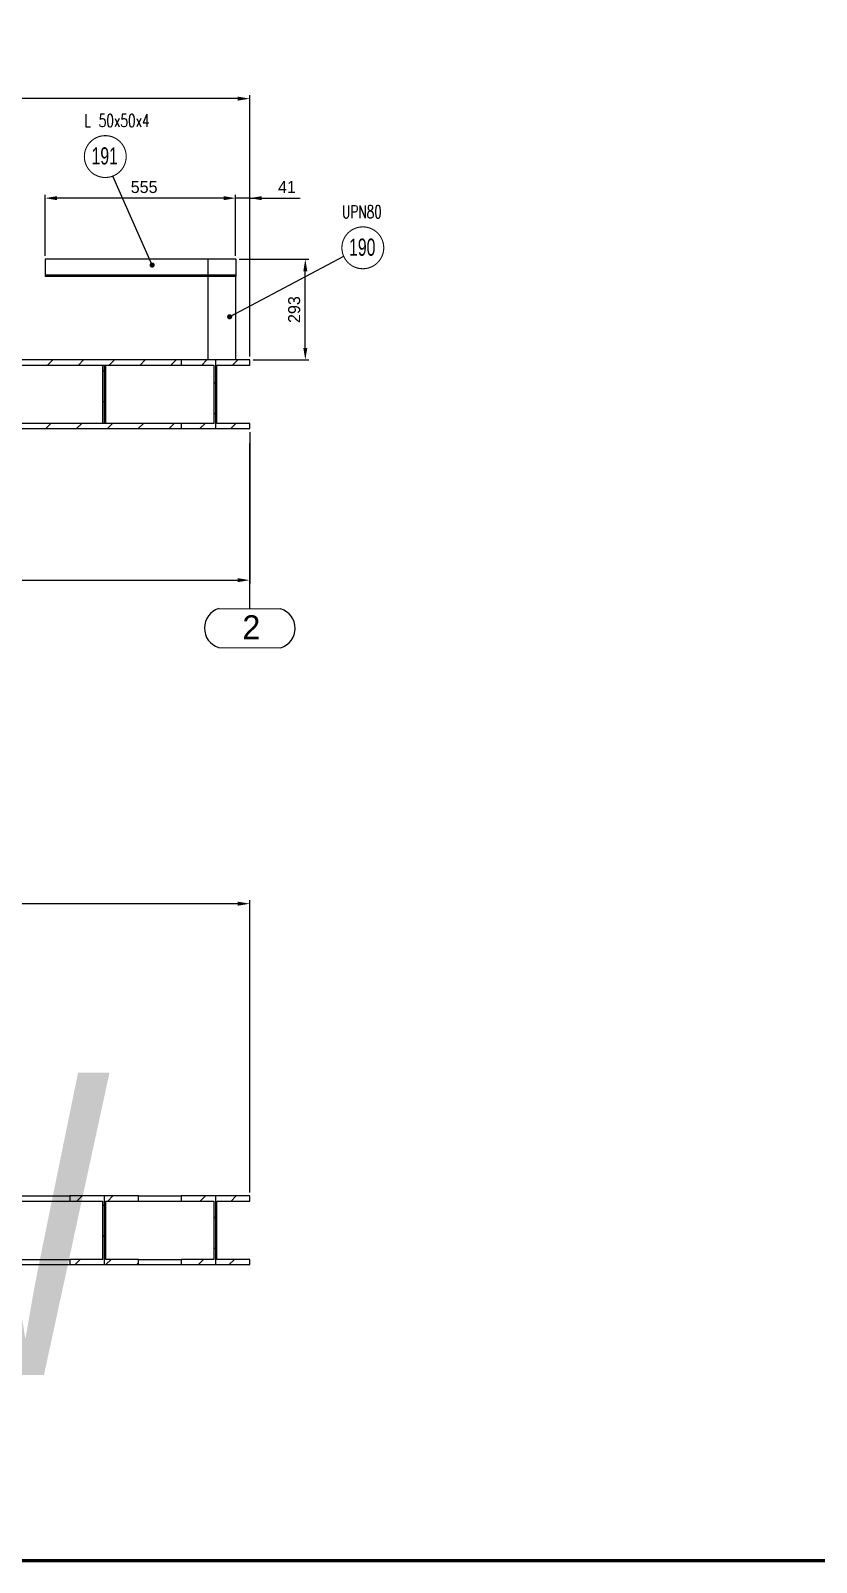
# Model space of a CAD drawing. Header units: millimetres. Extents: x 0 to 16187, y -20471 to 6290.
# Drawn here: x 3425 to 3653.8, y 2611.6 to 3057.6 of the extents above; entities that cross this region are included whole.
import ezdxf
from ezdxf.enums import TextEntityAlignment as Align

# ---------------------------------------------------------------- set-up
doc = ezdxf.new("R2018")
doc.units = ezdxf.units.MM
doc.header["$PDSIZE"] = -1
doc.linetypes.add('HIDDEN', pattern=[9.525, 6.35, -3.175])
doc.layers.add('BORDER1', color=3, linetype='Continuous')
doc.layers.add('BORDER2', color=7, linetype='Continuous')
doc.styles.add('MtXpl_txt_shx', font='txt.shx', dxfattribs={"height": 0.2})
doc.styles.add('ROMANC', font='ROMANC', dxfattribs={"height": 5})
doc.styles.add('ROMANS', font='ROMANS.shx', dxfattribs={"width": 0.8})
doc.styles.add('ROMANT', font='ROMANT', dxfattribs={"height": 4})
doc.styles.add('SLDTEXTSTYLE2', font='TXT', dxfattribs={"width": 0.686449})
doc.dimstyles.new('AM_ISO', dxfattribs={"dimtxt": 3.5, "dimasz": 3.5, "dimexe": 1, "dimexo": 1, "dimgap": 1.5, "dimtad": 1, "dimdsep": 46, "dimtxsty": 'Standard', "dimcen": 0, "dimclrd": 1, "dimclre": 1, "dimclrt": 1, "dimadec": 0, "dimazin": 2, "dimtp": 0.1, "dimtm": 0.1, "dimtfac": 0.71, "dimtdec": 3, "dimtmove": 0, "dimatfit": 3, "dimfxl": 1, "dimlwd": -1, "dimlwe": -1, "dimarcsym": 1})
doc.dimstyles.new('AM_ISO$7', dxfattribs={"dimtxt": 3.5, "dimasz": 3.5, "dimexe": 1, "dimexo": 1, "dimgap": 1.5, "dimtad": 1, "dimtoh": 1, "dimdsep": 46, "dimtxsty": 'Standard', "dimcen": 0, "dimclrd": 1, "dimclre": 1, "dimclrt": 1, "dimadec": 0, "dimazin": 2, "dimtp": 0.1, "dimtm": 0.1, "dimtfac": 0.71, "dimtdec": 3, "dimtmove": 0, "dimatfit": 3, "dimfxl": 1, "dimlwd": -1, "dimlwe": -1, "dimarcsym": 1})
pattern_1 = [(45, (2497.979, 3680.6505), (-4.490128, 4.490128), [])]
pattern_2 = [(45, (2497.979, 3150.285), (-4.490128, 4.490128), [])]

# ---------------------------------------------------------------- blocks, each defined once
blk = doc.blocks.new('_D_64')
at = {"color": 1, "linetype": 'ByBlock'}
for p, q in [((3485.7, 2991.04), (3505.98, 2991.04)), ((3504.98, 2965.24), (3504.98, 2987.54)), ((3489.8, 2961.74), (3505.98, 2961.74))]:
    blk.add_line(p, q, dxfattribs=at)
at = {"color": 1}
for points in [[(3505.57, 2987.54), (3504.4, 2987.54), (3504.98, 2991.04)], [(3504.4, 2965.24), (3505.57, 2965.24), (3504.98, 2961.74)]]:
    blk.add_solid(points, dxfattribs=at)
at = {"layer": 'Defpoints', "color": 0}
for p in [(3484.7, 2991.04), (3504.98, 2991.04), (3488.8, 2961.74)]:
    blk.add_point(p, dxfattribs=at)
at = {"color": 1, "insert": (3499.98, 2976.39), "char_height": 3.5, "attachment_point": 2, "rotation": 90}
blk.add_mtext('293', dxfattribs=at)
blk = doc.blocks.new('_D_65')
at = {"color": 1, "linetype": 'ByBlock'}
for p, q in [((3429.2, 2992.04), (3429.2, 3009.83)), ((3481.2, 3008.83), (3432.7, 3008.83)), ((3484.7, 2992.04), (3484.7, 3009.83))]:
    blk.add_line(p, q, dxfattribs=at)
at = {"color": 1}
for points in [[(3432.7, 3009.41), (3432.7, 3008.25), (3429.2, 3008.83)], [(3481.2, 3008.25), (3481.2, 3009.41), (3484.7, 3008.83)]]:
    blk.add_solid(points, dxfattribs=at)
at = {"layer": 'Defpoints', "color": 0}
for p in [(3429.2, 3008.83), (3429.2, 2991.04), (3484.7, 2991.04)]:
    blk.add_point(p, dxfattribs=at)
at = {"color": 1, "insert": (3458.05, 3013.83), "char_height": 3.5, "attachment_point": 2}
blk.add_mtext('555', dxfattribs=at)
blk = doc.blocks.new('*D3839')
at = {"color": 1, "linetype": 'ByBlock'}
for p, q in [((3228.5, 2762.81), (3228.5, 2804.41)), ((3485.3, 2803.41), (3232, 2803.41)), ((3488.8, 2719.31), (3488.8, 2804.41))]:
    blk.add_line(p, q, dxfattribs=at)
at = {"color": 1}
for points in [[(3232, 2803.99), (3232, 2802.82), (3228.5, 2803.41)], [(3485.3, 2802.82), (3485.3, 2803.99), (3488.8, 2803.41)]]:
    blk.add_solid(points, dxfattribs=at)
at = {"layer": 'Defpoints', "color": 0}
for p in [(3228.5, 2803.41), (3228.5, 2761.81), (3488.8, 2718.31)]:
    blk.add_point(p, dxfattribs=at)
at = {"color": 1, "insert": (3358.65, 2806.66), "char_height": 3.5, "attachment_point": 5}
blk.add_mtext('2603', dxfattribs=at)
blk = doc.blocks.new('*D3840')
at = {"color": 1, "linetype": 'ByBlock'}
for p, q in [((3481.2, 3008.83), (3477.7, 3008.83)), ((3484.7, 2992.04), (3484.7, 3009.83)), ((3488.8, 3008.83), (3484.7, 3008.83)), ((3488.8, 2962.74), (3488.8, 3009.83)), ((3488.8, 3008.83), (3503.47, 3008.83)), ((3492.3, 3008.83), (3495.8, 3008.83))]:
    blk.add_line(p, q, dxfattribs=at)
at = {"color": 1}
for points in [[(3481.2, 3008.25), (3481.2, 3009.41), (3484.7, 3008.83)], [(3492.3, 3009.41), (3492.3, 3008.25), (3488.8, 3008.83)]]:
    blk.add_solid(points, dxfattribs=at)
at = {"layer": 'Defpoints', "color": 0}
for p in [(3484.7, 3008.83), (3484.7, 2991.04), (3488.8, 2961.74)]:
    blk.add_point(p, dxfattribs=at)
at = {"color": 1, "insert": (3499.64, 3012.08), "char_height": 3.5, "attachment_point": 5}
blk.add_mtext('41', dxfattribs=at)
blk = doc.blocks.new('*D3841')
at = {"color": 1, "linetype": 'ByBlock'}
for p, q in [((3338.1, 2991.44), (3338.1, 3038.81)), ((3485.3, 3037.81), (3341.6, 3037.81)), ((3488.8, 2962.74), (3488.8, 3038.81))]:
    blk.add_line(p, q, dxfattribs=at)
at = {"color": 1}
for points in [[(3341.6, 3038.39), (3341.6, 3037.22), (3338.1, 3037.81)], [(3485.3, 3037.22), (3485.3, 3038.39), (3488.8, 3037.81)]]:
    blk.add_solid(points, dxfattribs=at)
at = {"layer": 'Defpoints', "color": 0}
for p in [(3338.1, 3037.81), (3338.1, 2990.44), (3488.8, 2961.74)]:
    blk.add_point(p, dxfattribs=at)
at = {"color": 1, "insert": (3413.45, 3041.06), "char_height": 3.5, "attachment_point": 5}
blk.add_mtext('1507', dxfattribs=at)
blk = doc.blocks.new('*U609')
at = {"layer": 'BORDER1', "color": 154, "true_color": 0x1859a9, "const_width": 1}
blk.add_lwpolyline([(1.81, 811), (1144, 811), (1144, 0), (0, 0), (0, 811)], close=True, dxfattribs=at)
at = {"layer": 'BORDER2', "flags": 8}
for tag, height, style, p in [('REV-A', 3.24, 'ROMANS', (986.93, 140.25)), ('RE-A', 8.06, 'ROMANT', (1084.63, 7.17))]:
    blk.add_attdef(tag, text='', height=height, dxfattribs=dict(at, style=style)).set_placement(p, align=Align.CENTER)
at = {"layer": 'BORDER2', "style": 'ROMANS', "width": 3.830216}
blk.add_attdef('DATE-A', text='', height=3.24, dxfattribs=at).set_placement((995.51, 140.25), (1008.51, 140.25), align=Align.FIT)
at = {"layer": 'BORDER2'}
for tag, height, style, p in [('DRN-A', 3.24, 'ROMANS', (1018.38, 140.25)), ('CHD-A', 3.24, 'ROMANS', (1032.35, 140.25)), ('APD-A', 3.24, 'ROMANS', (1046.64, 140.25)), ('CONS_CONT_VEND', 4.2, 'ROMANC', (1061.39, 72.83))]:
    blk.add_attdef(tag, text='', height=height, dxfattribs=dict(at, style=style)).set_placement(p, align=Align.CENTER)
at = {"layer": 'BORDER2', "style": 'ROMANS', "width": 0.8}
for tag, p, height in [('1:X', (997.23, 122.55), 3.5), ('LOC', (1042.74, 122.55), 3.5), ('PROJ_NO', (1118.64, 122.55), 3.5), ('CONS_DRG_NO', (1011, 63), 3)]:
    blk.add_attdef(tag, p, '', height=height, dxfattribs=at)
at = {"layer": 'BORDER2', "lineweight": 30, "width": 0.8, "flags": 104}
blk.add_attdef('COMMENTS-A', text='', height=2.2, dxfattribs=at).set_placement((1055.21, 142.07), align=Align.MIDDLE_LEFT)
at = {"layer": 'BORDER2', "style": 'ROMANS', "width": 0.8}
for tag, p in [('PROJECT_TITLE_1', (1061.07, 55.35)), ('PROJECT_TITLE_2', (1061.07, 49.3))]:
    blk.add_attdef(tag, text='', height=3.5, dxfattribs=at).set_placement(p, align=Align.MIDDLE)
at = {"layer": 'BORDER2', "style": 'ROMANT', "width": 0.8}
for tag, p in [('DRG_TITLE_1', (1061.07, 36.31)), ('DRG_TITLE_2', (1061.07, 28.31)), ('DRG_TITLE_3', (1061.07, 20.31))]:
    blk.add_attdef(tag, text='', height=5, dxfattribs=at).set_placement(p, align=Align.CENTER)
at = {"layer": 'BORDER2', "style": 'ROMANT'}
for tag, p in [('AR', (995, 7.17)), ('PA', (1011.74, 7.17)), ('DC', (1028.45, 7.17)), ('TS', (1120.84, 7.17))]:
    blk.add_attdef(tag, p, '', height=8.06, dxfattribs=at)
for tag, p in [('SRNO', (1074.7, 7.17)), ('SH', (1115.8, 7.18))]:
    blk.add_attdef(tag, text='', height=8.06, dxfattribs=at).set_placement(p, align=Align.RIGHT)
at = {"layer": 'BORDER2', "style": 'ROMANS', "flags": 2}
blk.add_attdef('TB_VERSION', text='', height=2, dxfattribs=at).set_placement((1, -1), align=Align.TOP_LEFT)
blk = doc.blocks.new('A$7E931B1717392B2')
at = {"color": 1, "linetype": 'Continuous', "lineweight": 25}
for p, q in [((13.2, 11.43), (13.2, 59.5)), ((4.14, 0.09), (22.29, 0.01))]:
    blk.add_line(p, q, dxfattribs=at)
at = {"color": 1, "ltscale": 0.2}
blk.add_line((4.15, 11.48), (22.25, 11.39), dxfattribs=at)
for centre, radius, start, end in [((5.98, 5.79), 5.98, 107.869, 252.0246), ((20.4, 5.69), 5.99, 287.9651, 71.9697)]:
    blk.add_arc(centre, radius, start, end, dxfattribs=at)
at = {"color": 1, "linetype": 'Continuous', "lineweight": 25}
blk.add_text('2', height=7, rotation=359.9537, dxfattribs=at).set_placement((11.06, 2.5))
blk = doc.blocks.new('*D4509')
at = {"color": 1, "linetype": 'ByBlock'}
for p, q in [((3064.8, 2940.74), (3064.8, 2896.61)), ((3488.8, 2940.74), (3488.8, 2896.61)), ((3068.3, 2897.61), (3485.3, 2897.61))]:
    blk.add_line(p, q, dxfattribs=at)
at = {"color": 1}
for points in [[(3068.3, 2898.19), (3068.3, 2897.03), (3064.8, 2897.61)], [(3485.3, 2897.03), (3485.3, 2898.19), (3488.8, 2897.61)]]:
    blk.add_solid(points, dxfattribs=at)
at = {"layer": 'Defpoints', "color": 0}
for p in [(3064.8, 2941.74), (3488.8, 2941.74), (3488.8, 2897.61)]:
    blk.add_point(p, dxfattribs=at)
at = {"color": 1, "insert": (3276.8, 2900.86), "char_height": 3.5, "attachment_point": 5}
blk.add_mtext('4240', dxfattribs=at)

msp = doc.modelspace()

# ---------------------------------------------------------------- hatches: boundary and pattern name
at = {"linetype": 'Continuous', "lineweight": 18}
h = msp.add_hatch(dxfattribs=at)
h.set_pattern_fill('ANSI31', scale=2, style=0)
h.set_pattern_definition(pattern_1)
h.paths.add_polyline_path([(3084.80348, 2961.73967), (3084.80348, 2960.23967), (3468.80348, 2960.23967), (3468.80348, 2961.73967)], flags=0)
h = msp.add_hatch(dxfattribs=at)
h.set_pattern_fill('ANSI31', scale=2, style=0)
h.set_pattern_definition(pattern_1)
h.paths.add_polyline_path([(3478.80348, 2941.73967), (3478.80348, 2961.73967), (3468.80348, 2961.73967), (3468.80348, 2960.23967), (3478.35348, 2960.23967), (3478.35348, 2943.23967), (3468.80348, 2943.23967), (3468.80348, 2941.73967)], flags=0)
h = msp.add_hatch(dxfattribs=at)
h.set_pattern_fill('ANSI31', scale=2, style=0)
h.set_pattern_definition(pattern_1)
h.paths.add_polyline_path([(3488.80348, 2961.73967), (3478.80348, 2961.73967), (3478.80348, 2941.73967), (3488.80348, 2941.73967), (3488.80348, 2943.23967), (3479.25348, 2943.23967), (3479.25348, 2960.23967), (3488.80348, 2960.23967)], flags=0)
h = msp.add_hatch(dxfattribs=at)
h.set_pattern_fill('ANSI31', scale=2, style=0)
h.set_pattern_definition(pattern_1)
h.paths.add_polyline_path([(3445.95348, 2943.23967), (3446.40348, 2943.23967), (3446.40348, 2960.23967), (3445.95348, 2960.23967)], flags=0)
h = msp.add_hatch(dxfattribs=at)
h.set_pattern_fill('ANSI31', scale=2, style=0)
h.set_pattern_definition(pattern_1)
h.paths.add_polyline_path([(3446.40348, 2943.23967), (3446.85348, 2943.23967), (3446.85348, 2960.23967), (3446.40348, 2960.23967)], flags=0)
h = msp.add_hatch(dxfattribs=at)
h.set_pattern_fill('ANSI31', scale=2, style=0)
h.set_pattern_definition(pattern_1)
h.paths.add_polyline_path([(3084.80348, 2943.23967), (3084.80348, 2941.73967), (3468.80348, 2941.73967), (3468.80348, 2943.23967)], flags=0)
h = msp.add_hatch(dxfattribs=at)
h.set_pattern_fill('ANSI31', scale=2, style=0)
h.set_pattern_definition(pattern_2)
h.paths.add_polyline_path([(3436.40348, 2699.812), (3436.40348, 2698.312), (3446.40348, 2698.312), (3446.40348, 2718.312), (3436.40348, 2718.312), (3436.40348, 2716.812), (3445.95348, 2716.812), (3445.95348, 2699.812)], flags=0)
h = msp.add_hatch(dxfattribs=at)
h.set_pattern_fill('ANSI31', scale=2, style=0)
h.set_pattern_definition(pattern_2)
h.paths.add_polyline_path([(3446.40348, 2718.312), (3446.40348, 2698.312), (3456.40348, 2698.312), (3456.40348, 2699.812), (3446.85348, 2699.812), (3446.85348, 2716.812), (3456.40348, 2716.812), (3456.40348, 2718.312)], flags=0)
h = msp.add_hatch(dxfattribs=at)
h.set_pattern_fill('ANSI31', scale=2, style=0)
h.set_pattern_definition(pattern_2)
h.paths.add_polyline_path([(3478.80348, 2698.312), (3478.80348, 2718.312), (3468.80348, 2718.312), (3468.80348, 2716.812), (3478.35348, 2716.812), (3478.35348, 2699.812), (3468.80348, 2699.812), (3468.80348, 2698.312)], flags=0)
h = msp.add_hatch(dxfattribs=at)
h.set_pattern_fill('ANSI31', scale=2, style=0)
h.set_pattern_definition(pattern_2)
h.paths.add_polyline_path([(3488.80348, 2718.312), (3478.80348, 2718.312), (3478.80348, 2698.312), (3488.80348, 2698.312), (3488.80348, 2699.812), (3479.25348, 2699.812), (3479.25348, 2716.812), (3488.80348, 2716.812)], flags=0)

# ---------------------------------------------------------------- linework, layer by layer
at = {"color": 7, "linetype": 'Continuous', "lineweight": 25}
for p, q in [((3484.70348, 2991.03967), (3429.20348, 2991.03967)), ((3429.20348, 2991.03967), (3429.20348, 2986.43967)), ((3484.70348, 2991.03967), (3484.70348, 2986.43967)), ((3484.70348, 2986.43967), (3429.20348, 2986.43967)), ((3429.20348, 2986.43967), (3429.20348, 2986.03967)), ((3484.70348, 2986.03967), (3429.20348, 2986.03967)), ((3476.70348, 2961.73967), (3476.70348, 2986.03967)), ((3484.70348, 2986.43967), (3484.70348, 2986.03967)), ((3484.70348, 2961.73967), (3484.70348, 2986.03967)), ((3468.80348, 2961.73967), (3084.80348, 2961.73967)), ((3468.80348, 2961.73967), (3468.80348, 2960.23967)), ((3478.80348, 2961.73967), (3468.80348, 2961.73967)), ((3488.80348, 2961.73967), (3478.80348, 2961.73967)), ((3478.80348, 2961.73967), (3478.80348, 2941.73967)), ((3488.80348, 2960.23967), (3488.80348, 2961.73967)), ((3084.80348, 2960.23967), (3468.80348, 2960.23967)), ((3445.95348, 2960.23967), (3446.40348, 2960.23967)), ((3445.95348, 2960.23967), (3445.95348, 2943.23967)), ((3446.40348, 2960.23967), (3446.40348, 2943.23967)), ((3446.40348, 2960.23967), (3446.85348, 2960.23967)), ((3446.85348, 2943.23967), (3446.85348, 2960.23967)), ((3468.80348, 2960.23967), (3478.35348, 2960.23967)), ((3478.35348, 2960.23967), (3478.35348, 2943.23967)), ((3479.25348, 2960.23967), (3488.80348, 2960.23967)), ((3479.25348, 2943.23967), (3479.25348, 2960.23967)), ((3468.80348, 2943.23967), (3084.80348, 2943.23967)), ((3084.80348, 2941.73967), (3468.80348, 2941.73967)), ((3446.40348, 2943.23967), (3445.95348, 2943.23967)), ((3446.85348, 2943.23967), (3446.40348, 2943.23967)), ((3468.80348, 2943.23967), (3468.80348, 2941.73967)), ((3478.35348, 2943.23967), (3468.80348, 2943.23967)), ((3468.80348, 2941.73967), (3478.80348, 2941.73967)), ((3478.80348, 2941.73967), (3488.80348, 2941.73967)), ((3488.80348, 2943.23967), (3479.25348, 2943.23967)), ((3488.80348, 2941.73967), (3488.80348, 2943.23967)), ((3375.40348, 2718.312), (3436.40348, 2718.312)), ((3375.40348, 2716.812), (3436.40348, 2716.812)), ((3436.40348, 2718.312), (3436.40348, 2716.812)), ((3446.40348, 2718.312), (3436.40348, 2718.312)), ((3436.40348, 2716.812), (3445.95348, 2716.812)), ((3445.95348, 2716.812), (3445.95348, 2699.812)), ((3456.40348, 2718.312), (3446.40348, 2718.312)), ((3446.40348, 2718.312), (3446.40348, 2698.312)), ((3446.85348, 2716.812), (3456.40348, 2716.812)), ((3446.85348, 2699.812), (3446.85348, 2716.812)), ((3456.40348, 2716.812), (3456.40348, 2718.312)), ((3456.40348, 2718.312), (3468.80348, 2718.312)), ((3456.40348, 2716.812), (3468.80348, 2716.812)), ((3468.80348, 2718.312), (3468.80348, 2716.812)), ((3478.80348, 2718.312), (3468.80348, 2718.312)), ((3468.80348, 2716.812), (3478.35348, 2716.812)), ((3478.35348, 2716.812), (3478.35348, 2699.812)), ((3478.80348, 2718.312), (3478.80348, 2698.312)), ((3488.80348, 2718.312), (3478.80348, 2718.312)), ((3479.25348, 2716.812), (3488.80348, 2716.812)), ((3479.25348, 2699.812), (3479.25348, 2716.812)), ((3488.80348, 2716.812), (3488.80348, 2718.312)), ((3375.40348, 2699.812), (3436.40348, 2699.812)), ((3375.40348, 2698.312), (3436.40348, 2698.312)), ((3445.95348, 2699.812), (3436.40348, 2699.812)), ((3436.40348, 2699.812), (3436.40348, 2698.312)), ((3436.40348, 2698.312), (3446.40348, 2698.312)), ((3446.40348, 2698.312), (3456.40348, 2698.312)), ((3456.40348, 2699.812), (3446.85348, 2699.812)), ((3456.40348, 2698.312), (3456.40348, 2699.812)), ((3456.40348, 2699.812), (3468.80348, 2699.812)), ((3456.40348, 2698.312), (3468.80348, 2698.312)), ((3468.80348, 2699.812), (3468.80348, 2698.312)), ((3478.35348, 2699.812), (3468.80348, 2699.812)), ((3468.80348, 2698.312), (3478.80348, 2698.312)), ((3478.80348, 2698.312), (3488.80348, 2698.312)), ((3488.80348, 2699.812), (3479.25348, 2699.812)), ((3488.80348, 2698.312), (3488.80348, 2699.812))]:
    msp.add_line(p, q, dxfattribs=at)
at = {"color": 2, "linetype": 'HIDDEN', "lineweight": 25}
msp.add_line((3476.70348, 2986.03967), (3476.70348, 2991.03967), dxfattribs=at)
at = {"color": 4, "const_width": 0.3125}
msp.add_lwpolyline([(3440.64477, 3020.9424, -1), (3452.83227, 3020.9424, -1)], format="xyb", close=True, dxfattribs=at)
at = {"color": 2, "const_width": 0.3125}
msp.add_lwpolyline([(3515.63334, 2994.37365, -1), (3527.82084, 2994.37365, -1)], format="xyb", close=True, dxfattribs=at)

# ---------------------------------------------------------------- block references
msp.add_blockref('A$7E931B1717392B2', (3475.60198, 2877.88925))
at = {"layer": 'BORDER1'}
ref = msp.add_blockref('*U609', (1420.17862, 2612.13313), dxfattribs=at)
lines = msp.add_mtext('\\W0.80000;ISSUED FOR REVIEW\\P', dxfattribs={"layer": 'BORDER2', "insert": (2475.38858, 2754.20756), "char_height": 88, "attachment_point": 1})
ref.add_attrib('COMMENTS-A', '', (2475.38858, 2754.20756), dxfattribs={"flags": 104}).embed_mtext(lines)
msp.add_blockref('*U609', (2751.74575, 2612.13313), dxfattribs=at)

# ---------------------------------------------------------------- texts
at = {"color": 4, "lineweight": 25, "style": 'MtXpl_txt_shx', "width": 0.6875}
msp.add_text('L 50x50x4', height=3.75, dxfattribs=at).set_placement((3440.66036, 3029.55519))
at = {"color": 4, "lineweight": 25, "style": 'SLDTEXTSTYLE2', "width": 0.686449}
msp.add_text('191', height=5, dxfattribs=at).set_placement((3446.57204, 3021.13537), align=Align.MIDDLE_CENTER)
at = {"color": 2, "lineweight": 25, "style": 'MtXpl_txt_shx', "width": 0.6875}
msp.add_text('UPN80', height=3.75, dxfattribs=at).set_placement((3515.64893, 3002.98644))
at = {"color": 2, "lineweight": 25, "style": 'SLDTEXTSTYLE2', "width": 0.686449}
msp.add_text('190', height=5, dxfattribs=at).set_placement((3521.56062, 2994.56662), align=Align.MIDDLE_CENTER)

# ---------------------------------------------------------------- dimensions: what is measured, and where the dimension line sits
for base, p1, p2, picture, middle in [((3338.10348, 3037.80532), (3488.80348, 2961.73967), (3338.10348, 2990.43967), '*D3841', (3413.45348, 3041.05532)), ((3488.80348, 2897.61048), (3064.80348, 2941.73967), (3488.80348, 2941.73967), '*D4509', (3276.80348, 2900.86048)), ((3228.50348, 2803.40599), (3488.80348, 2718.312), (3228.50348, 2761.812), '*D3839', (3358.65348, 2806.65599))]:
    dim = msp.add_linear_dim(base=base, p1=p1, p2=p2, dimstyle='AM_ISO', override={"dimtxt": 3.5, "dimlfac": 10})
    dim.commit()
    dim.dimension.update_dxf_attribs({"geometry": picture, "text_midpoint": middle})
for base, p1, p2, picture, middle in [((3429.20348, 3008.82937), (3484.70348, 2991.03967), (3429.20348, 2991.03967), '_D_65', (3458.04867, 3008.82937)), ((3484.70348, 3008.82937), (3488.80348, 2961.73967), (3484.70348, 2991.03967), '*D3840', (3499.63681, 3008.82937))]:
    dim = msp.add_linear_dim(base=base, p1=p1, p2=p2, dimstyle='AM_ISO', override={"dimtxt": 3.5, "dimlfac": 10})
    dim.commit()
    dim.dimension.update_dxf_attribs({"geometry": picture, "text_midpoint": middle, "dimtype": 160})
dim = msp.add_linear_dim(base=(3504.98332, 2991.03967), p1=(3488.80348, 2961.73967), p2=(3484.70348, 2991.03967), angle=90, dimstyle='AM_ISO', override={"dimtxt": 3.5, "dimlfac": 10})
dim.commit()
dim.dimension.update_dxf_attribs({"geometry": '_D_64', "text_midpoint": (3504.98332, 2976.38967), "dimtype": 160})

# ---------------------------------------------------------------- leaders
at = {"color": 2}
for points in [[(3460.38641, 2989.34518), (3448.92049, 3015.25269)], [(3482.94624, 2974.30635), (3516.15468, 2991.90746)]]:
    msp.add_leader(points, dimstyle='AM_ISO$7', override={"dimasz": 1.5, "dimldrblk": 'Dot'}, dxfattribs=at)

doc.saveas('drawing.dxf')
